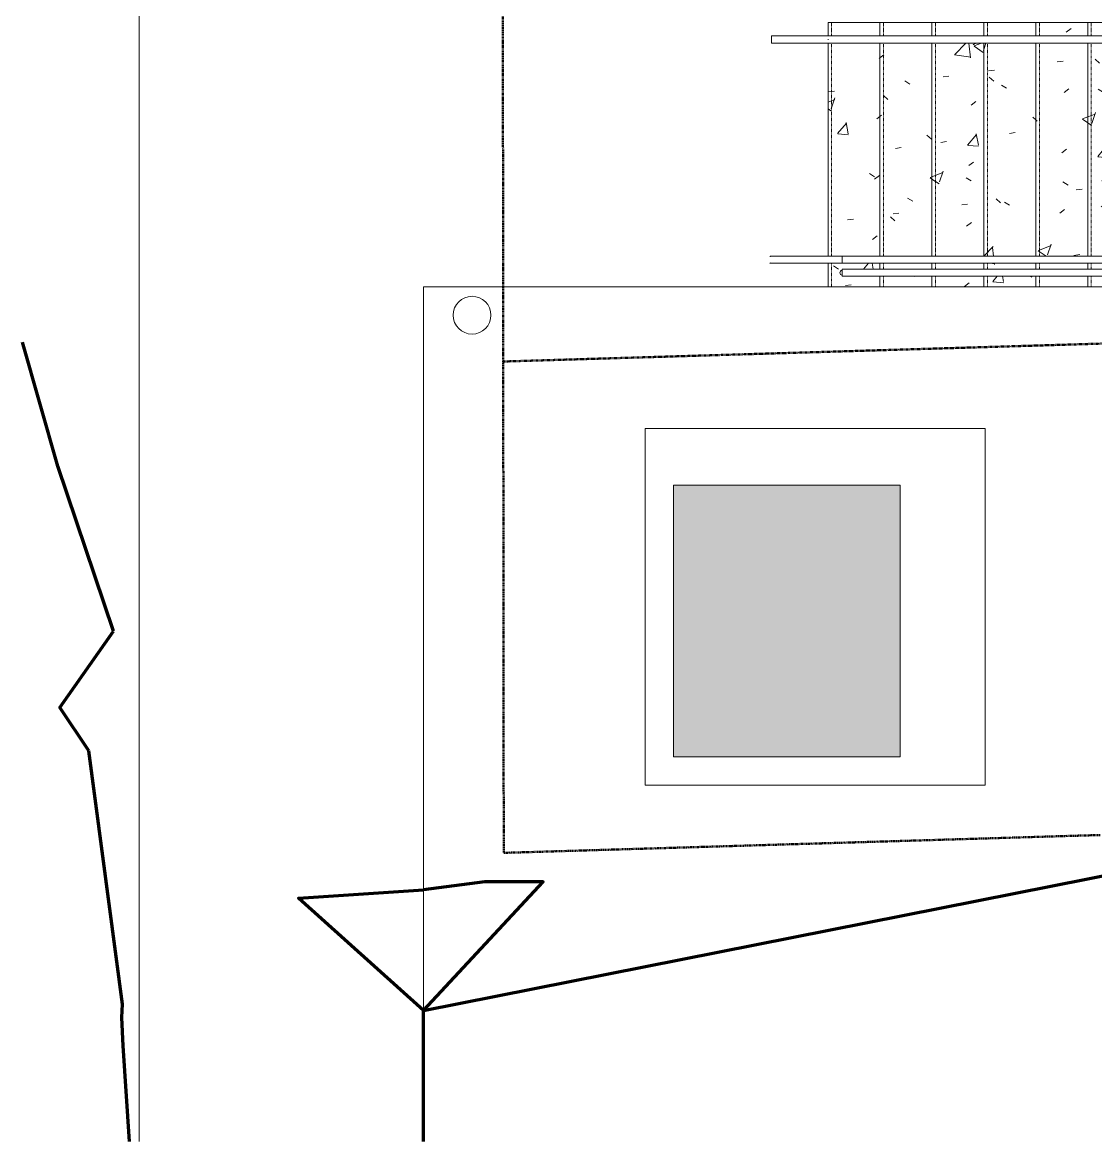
# Model space of a CAD drawing. Header units: inches. Extents: x -4235 to -464, y 9706 to 12425.
# Drawn here: x -4089 to -3861.6, y 9706.2 to 9943.2 of the extents above; entities that cross this region are included whole.
import ezdxf

# ---------------------------------------------------------------- set-up
doc = ezdxf.new("R2010")
doc.units = ezdxf.units.IN
doc.header["$MEASUREMENT"] = 0
for name, pattern in [('Dash 1_16_', [0.125, 0.0625, -0.0625]), ('Double Dash 3_8_', [1, 0.375, -0.125, 0.125, -0.125, 0.125, -0.125]), ('Overhead 1_16_', [0.101562, 0.0625, -0.039062])]:
    doc.linetypes.add(name, pattern=pattern)
for name, color, linetype, lineweight in [('0-1', 7, 'Continuous', 5), ('A-FLOR-4', 192, 'Continuous', 9), ('A-FLOR-HRAL', 11, 'Continuous', 9), ('C-PROP-LINE', 91, 'Double Dash 3_8_', 50), ('C-PROP-LINE-1', 91, 'Dash 1_16_', 50), ('C-TOPO', 7, 'Continuous', 9), ('C-TOPO-MAJR-1', 253, 'Continuous', 70), ('E-ELEC-EQPM', 71, 'Continuous', 9), ('E-ELEC-EQPM-1', 9, 'Continuous', 9), ('E-LITE-EQPM', 33, 'Continuous', 9), ('S-STRS', 31, 'Continuous', 9), ('S-STRS-6', 9, 'Continuous', 9), ('S-STRS-7', 31, 'Overhead 1_16_', 9)]:
    doc.layers.add(name, color=color, linetype=linetype, lineweight=lineweight)
pattern_1 = [(50, (0, 0), (27.5427, -2.40992), [2.88, -31.68]), (355, (0, 0), (-5.327844, 28.884266), [2.304, -25.344]), (100.451, (2.295, -0.2), (22.215316, 26.47393), [2.448, -26.924]), (46.184, (0, 7.68), (40.98187, -6.35642), [4.32, -47.52]), (96.636, (3.415, 7.15), (35.89075, 37.40619), [3.671, -40.386]), (351.184, (0, 7.68), (35.89097, 37.40622), [3.456, -38.016]), (21, (3.84, 5.76), (22.921036, -15.46073), [2.88, -31.68]), (326, (3.84, 5.76), (9.34353, 27.84574), [2.304, -25.344]), (71.451, (5.75, 4.472), (32.26477, 12.38442), [2.448, -26.924]), (37.5, (0, 0), (0.466855, 12.782707), [1.267, -23.77, 1.267, -24.461, -25.44]), (37.5, (0, 0), (0.466855, 12.782707), [-50.765, 1.267, -24.173]), (7.5, (0, 0), (10.10159, 15.14509), [1.267, -13.402, 1.267, -23.194, -9.696]), (7.5, (0, 0), (10.10159, 15.14509), [-39.13, 1.267, -8.429]), (327.5, (-8.563, 0), (20.499161, -0.86578), [1.267, -8.333, 1.267, -28.685, -39.744]), (327.5, (-8.563, 0), (20.499161, -0.86578), [-39.552, 1.267, -38.477]), (317.5, (-12.403, 0), (22.39478, 3.844288), [1.267, -11.213, 1.267, -18.624, -28.224]), (317.5, (-12.403, 0), (22.39478, 3.844288), [-32.371, 1.267, -26.957])]

# ---------------------------------------------------------------- blocks, each defined once
blk = doc.blocks.new('CTR  - Topography_rvt-1-BACKGROUND - 1ST FLOOR')
at = {"layer": 'C-TOPO'}
for p, q in [((-4064.23, 9932.52), (-4064.23, 10022.96)), ((-4064.23, 10022.96), (-4064.23, 9932.52)), ((-4064.23, 9932.52), (-4064.23, 9902.61)), ((-4064.23, 9932.52), (-4064.23, 9902.61)), ((-4064.23, 9902.61), (-4064.23, 9896.75)), ((-4064.23, 9902.61), (-4064.23, 9896.75)), ((-4064.23, 9890.14), (-4064.23, 9896.75)), ((-4064.23, 9890.14), (-4064.23, 9896.75)), ((-4064.23, 9881.18), (-4064.23, 9890.14)), ((-4064.23, 9881.18), (-4064.23, 9890.14)), ((-4003.99, 9880.67), (-4003.99, 9887.19)), ((-3997.9, 9887.19), (-4003.99, 9887.19)), ((-4003.99, 9887.19), (-3997.9, 9887.19)), ((-4003.99, 9887.19), (-4003.99, 9880.67)), ((-3991.92, 9887.19), (-3997.9, 9887.19)), ((-3991.92, 9887.19), (-3997.9, 9887.19)), ((-3943.72, 9887.19), (-3991.92, 9887.19)), ((-3991.92, 9887.19), (-3943.72, 9887.19)), ((-3918.32, 9887.19), (-3943.72, 9887.19)), ((-3918.32, 9887.19), (-3943.72, 9887.19)), ((-4064.23, 9881.18), (-4064.23, 9816.14)), ((-4064.23, 9881.18), (-4064.23, 9816.14)), ((-4003.99, 9846.69), (-4003.99, 9880.67)), ((-4003.99, 9880.67), (-4003.99, 9846.69)), ((-4003.99, 9846.69), (-4003.99, 9786.18)), ((-4003.99, 9846.69), (-4003.99, 9786.18)), ((-4064.23, 9816.14), (-4064.23, 9784.68)), ((-4064.23, 9816.14), (-4064.23, 9784.68)), ((-4003.99, 9774.19), (-4003.99, 9786.18)), ((-4003.99, 9774.19), (-4003.99, 9786.18)), ((-4064.23, 9729.31), (-4064.23, 9784.68)), ((-4064.23, 9784.68), (-4064.23, 9729.31)), ((-4003.99, 9740.55), (-4003.99, 9774.19)), ((-4003.99, 9774.19), (-4003.99, 9740.55)), ((-4003.99, 9733.99), (-4003.99, 9740.55)), ((-4003.99, 9740.55), (-4003.99, 9733.99)), ((-4003.99, 9706.2), (-4003.99, 9733.99)), ((-4003.99, 9706.2), (-4003.99, 9733.99)), ((-4064.23, 9729.31), (-4064.23, 9706.2)), ((-4064.23, 9706.2), (-4064.23, 9729.31))]:
    blk.add_line(p, q, dxfattribs=at)
at = {"layer": 'C-TOPO-MAJR-1'}
for p, q in [((-4067.78, 9735.32), (-4074.89, 9788.95)), ((-4003.99, 9733.99), (-3809.59, 9772.47))]:
    blk.add_line(p, q, dxfattribs=at)
at = {"layer": 'C-TOPO-MAJR-1', "flags": 128}
for points in [[(-4069.68, 9814.3), (-4081.43, 9849.19), (-4088.96, 9875.45)], [(-4074.89, 9788.95), (-4081.06, 9798.11), (-4069.68, 9814.3)], [(-4003.99, 9706.2), (-4003.99, 9733.99), (-4030.51, 9757.74), (-4003.99, 9759.51)], [(-4003.99, 9706.2), (-4003.99, 9733.99), (-3978.65, 9761.2), (-3990.98, 9761.2), (-4003.99, 9759.51)], [(-4066.28, 9706.2), (-4067.59, 9726.48), (-4067.9, 9732.45), (-4067.78, 9735.32)]]:
    blk.add_lwpolyline(points, dxfattribs=at)
blk = doc.blocks.new('Pathway_Cooper_McGraw-Edison _BSC-BRC_Round - Pathway_Cooper_McGraw-Edison _BSC-BRC_Round-2028611-BACKGROUND - 1ST FLOOR')
at = {"layer": 'E-LITE-EQPM'}
for start, end in [(360, 180), (180, 360)]:
    blk.add_arc((0, 0), 4, start, end, dxfattribs=at)
blk = doc.blocks.new('Railing - 1_-2854140-BACKGROUND - 1ST FLOOR')
at = {"layer": 'A-FLOR-HRAL'}
for p, q in [((2, 11), (2, 0)), ((3.5, 0), (3.5, 11))]:
    blk.add_line(p, q, dxfattribs=at)
at = {"layer": 'A-FLOR-HRAL', "flags": 128}
for points in [[(2, 15), (2, 15.03), (2, 15.06), (2.01, 15.09), (2.01, 15.12), (2.01, 15.15), (2.02, 15.18), (2.03, 15.21), (2.04, 15.24), (2.05, 15.26), (2.06, 15.29), (2.07, 15.32), (2.08, 15.35)], [(2, 15), (2, 15), (2, 14.99), (2, 14.97), (2, 14.95), (2, 14.92), (2, 14.89), (2, 14.84), (2, 14.8), (2, 14.74), (2, 14.68), (2, 14.62), (2, 14.55), (2, 14.47), (2, 14.39), (2, 14.3), (2, 14.21), (2, 14.11), (2, 14.01), (2, 13.9), (2, 13.79), (2, 13.67), (2, 13.55), (2, 13.42), (2, 13.29), (2, 13.16), (2, 13.02), (2, 12.89), (2, 12.74), (2, 12.6), (2, 12.45), (2, 12.3), (2, 12.15), (2, 11.99), (2, 11.84), (2, 11.68), (2, 11.52), (2, 11.36), (2, 11.2), (2, 11.04), (2, 11)], [(2, 14.53), (2, 14.6), (2, 14.67), (2, 14.73), (2, 14.78), (2, 14.83), (2, 14.87), (2, 14.91), (2, 14.94), (2, 14.97), (2, 14.98), (2, 14.99), (2, 15), (2, 15)], [(3.41, 15.35), (3.43, 15.33), (3.44, 15.3), (3.45, 15.27), (3.46, 15.24), (3.47, 15.22), (3.48, 15.19), (3.48, 15.16), (3.49, 15.13), (3.49, 15.1), (3.5, 15.07), (3.5, 15.04), (3.5, 15.01), (3.5, 15)], [(3.5, 11), (3.5, 11.16), (3.5, 11.32), (3.5, 11.48), (3.5, 11.64), (3.5, 11.79), (3.5, 11.95), (3.5, 12.11), (3.5, 12.26), (3.5, 12.41), (3.5, 12.56), (3.5, 12.7), (3.5, 12.85), (3.5, 12.99), (3.5, 13.12), (3.5, 13.26), (3.5, 13.39), (3.5, 13.52), (3.5, 13.64), (3.5, 13.76), (3.5, 13.87), (3.5, 13.98), (3.5, 14.08), (3.5, 14.18), (3.5, 14.28), (3.5, 14.37), (3.5, 14.45), (3.5, 14.53), (3.5, 14.6), (3.5, 14.67), (3.5, 14.73), (3.5, 14.78), (3.5, 14.83), (3.5, 14.87), (3.5, 14.91), (3.5, 14.94), (3.5, 14.97), (3.5, 14.98), (3.5, 14.99), (3.5, 15), (3.5, 15)], [(3.5, 15), (3.5, 15), (3.5, 14.99), (3.5, 14.97), (3.5, 14.95), (3.5, 14.92), (3.5, 14.89), (3.5, 14.84), (3.5, 14.8), (3.5, 14.74), (3.5, 14.68), (3.5, 14.62), (3.5, 14.55), (3.5, 14.47), (3.5, 14.39), (3.5, 14.3), (3.5, 14.21), (3.5, 14.11), (3.5, 14.01), (3.5, 13.9), (3.5, 13.79), (3.5, 13.67)], [(2, 11), (2, 11.16), (2, 11.32), (2, 11.48), (2, 11.64), (2, 11.79), (2, 11.95), (2, 12.11), (2, 12.26), (2, 12.41), (2, 12.56), (2, 12.7), (2, 12.85), (2, 12.94)], [(3.5, 13.67), (3.5, 13.55), (3.5, 13.42), (3.5, 13.29), (3.5, 13.16), (3.5, 13.02), (3.5, 12.89), (3.5, 12.74), (3.5, 12.6), (3.5, 12.45), (3.5, 12.3), (3.5, 12.15), (3.5, 11.99), (3.5, 11.84), (3.5, 11.68), (3.5, 11.52), (3.5, 11.36), (3.5, 11.2), (3.5, 11.04)]]:
    blk.add_lwpolyline(points, dxfattribs=at)
at = {"layer": 'A-FLOR-HRAL'}
blk.add_arc((0, 0), 0.5, 360, 180, dxfattribs=at)
blk = doc.blocks.new('Railing - 1_-2854104-BACKGROUND - 1ST FLOOR')
at = {"layer": 'A-FLOR-HRAL'}
for p, q in [((2, 0), (2, -11)), ((2, 0), (2.75, 0)), ((2.75, 0), (3.5, 0)), ((3.5, -11), (3.5, 0))]:
    blk.add_line(p, q, dxfattribs=at)
at = {"layer": 'A-FLOR-HRAL', "flags": 128}
for points in [[(2, -11), (2, -11.16), (2, -11.32), (2, -11.48), (2, -11.64), (2, -11.79), (2, -11.95), (2, -12.11), (2, -12.26), (2, -12.41), (2, -12.56), (2, -12.7), (2, -12.85), (2, -12.99), (2, -13.12), (2, -13.26), (2, -13.39), (2, -13.52), (2, -13.64), (2, -13.76), (2, -13.87), (2, -13.98), (2, -14.08), (2, -14.18), (2, -14.28), (2, -14.37), (2, -14.45), (2, -14.53), (2, -14.6), (2, -14.67), (2, -14.73), (2, -14.78), (2, -14.83), (2, -14.87), (2, -14.91), (2, -14.94), (2, -14.97), (2, -14.98), (2, -14.99), (2, -15), (2, -15)], [(2, -12.94), (2, -12.89), (2, -12.74), (2, -12.6), (2, -12.45), (2, -12.3), (2, -12.15), (2, -11.99), (2, -11.84), (2, -11.68), (2, -11.52), (2, -11.36), (2, -11.2), (2, -11.04)], [(3.5, -11), (3.5, -11.16), (3.5, -11.32), (3.5, -11.48), (3.5, -11.64), (3.5, -11.79), (3.5, -11.95), (3.5, -12.11), (3.5, -12.26), (3.5, -12.41), (3.5, -12.56), (3.5, -12.7), (3.5, -12.85), (3.5, -12.99), (3.5, -13.12), (3.5, -13.26), (3.5, -13.39), (3.5, -13.52), (3.5, -13.64), (3.5, -13.76), (3.5, -13.87), (3.5, -13.98), (3.5, -14.08), (3.5, -14.18), (3.5, -14.28), (3.5, -14.37), (3.5, -14.45), (3.5, -14.53), (3.5, -14.6), (3.5, -14.67), (3.5, -14.73), (3.5, -14.78), (3.5, -14.83), (3.5, -14.87), (3.5, -14.91), (3.5, -14.94), (3.5, -14.97), (3.5, -14.98), (3.5, -14.99), (3.5, -15), (3.5, -15)], [(3.5, -15), (3.5, -15), (3.5, -14.99), (3.5, -14.97), (3.5, -14.95), (3.5, -14.92), (3.5, -14.89), (3.5, -14.84), (3.5, -14.8), (3.5, -14.74), (3.5, -14.68), (3.5, -14.62), (3.5, -14.55), (3.5, -14.47), (3.5, -14.39), (3.5, -14.3), (3.5, -14.21), (3.5, -14.11), (3.5, -14.01), (3.5, -13.9), (3.5, -13.79), (3.5, -13.67), (3.5, -13.55), (3.5, -13.42), (3.5, -13.29), (3.5, -13.16), (3.5, -13.02), (3.5, -12.89), (3.5, -12.74), (3.5, -12.6), (3.5, -12.45), (3.5, -12.3), (3.5, -12.15), (3.5, -11.99), (3.5, -11.84), (3.5, -11.68), (3.5, -11.52), (3.5, -11.36), (3.5, -11.2), (3.5, -11.04), (3.5, -11)], [(2, -15), (2, -15), (2, -14.99), (2, -14.97), (2, -14.95), (2, -14.92), (2, -14.89), (2, -14.84), (2, -14.8), (2, -14.74), (2, -14.68), (2, -14.62), (2, -14.55), (2, -14.5)], [(2.07, -15.33), (2.06, -15.3), (2.05, -15.27), (2.04, -15.24), (2.03, -15.22), (2.02, -15.19), (2.02, -15.16), (2.01, -15.13), (2.01, -15.1), (2, -15.07), (2, -15.04), (2, -15.01), (2, -15)], [(3.5, -15), (3.5, -15.03), (3.5, -15.06), (3.49, -15.09), (3.49, -15.12), (3.49, -15.15), (3.48, -15.18), (3.47, -15.21), (3.46, -15.24), (3.45, -15.26), (3.44, -15.29), (3.43, -15.32), (3.42, -15.35)]]:
    blk.add_lwpolyline(points, dxfattribs=at)
at = {"layer": 'A-FLOR-HRAL'}
blk.add_arc((0, 0), 0.5, 180, 360, dxfattribs=at)
blk = doc.blocks.new('Railing - Railing-2829184-BACKGROUND - 1ST FLOOR')
at = {"layer": 'A-FLOR-HRAL'}
for p, q in [((-3822.32, 9893.69), (-3915.32, 9893.69)), ((-3822.32, 9892.19), (-3915.32, 9892.19)), ((-3822.32, 9893.69), (-3822.32, 9892.19)), ((-3915.32, 9889.44), (-3915.32, 9890.94)), ((-3822.32, 9890.94), (-3915.32, 9890.94)), ((-3822.32, 9890.94), (-3822.32, 9889.44)), ((-3822.32, 9889.44), (-3915.32, 9889.44))]:
    blk.add_line(p, q, dxfattribs=at)
at = {"extrusion": (0, 0, -1), "zscale": -1, "rotation": 90.00000000000061}
for name, p in [('Railing - 1_-2854104-BACKGROUND - 1ST FLOOR', (3915.32, 9890.19)), ('Railing - 1_-2854140-BACKGROUND - 1ST FLOOR', (3822.32, 9890.19))]:
    blk.add_blockref(name, p, dxfattribs=at)
blk = doc.blocks.new('Top Rail Type - Top Rail_Internal_-2831824-BACKGROUND - 1ST FLOOR')
at = {"layer": 'A-FLOR-HRAL'}
for p, q in [((-3918.3, 9940.31), (-3930.32, 9940.31)), ((-3930.32, 9939.47), (-3930.32, 9939.66)), ((-3819.11, 9940.31), (-3918.11, 9940.31)), ((-3807.32, 9940.31), (-3819.11, 9940.31)), ((-3807.32, 9939.66), (-3807.32, 9939.47)), ((-3930.32, 9938.81), (-3918.3, 9938.81)), ((-3918.11, 9938.81), (-3819.11, 9938.81)), ((-3819.11, 9938.81), (-3807.32, 9938.81))]:
    blk.add_line(p, q, dxfattribs=at)
for points in [[(-3918.32, 9939.49), (-3918.32, 9939.51), (-3918.32, 9939.56), (-3918.32, 9939.62), (-3918.32, 9939.64)], [(-3819.32, 9939.49), (-3819.32, 9939.51), (-3819.32, 9939.56), (-3819.32, 9939.62), (-3819.32, 9939.64)]]:
    blk.add_open_spline(points, degree=3, dxfattribs=at)
blk = doc.blocks.new('Top Rail Type - Top Rail_Internal_-V177-BACKGROUND - 1ST FLOOR')
at = {"layer": 'A-FLOR-HRAL'}
for p, q in [((-3930.32, 9940.31), (-3930.32, 9938.81)), ((-3930.32, 9940.31), (-3918.32, 9940.31)), ((-3918.32, 9940.31), (-3819.32, 9940.31)), ((-3819.32, 9940.31), (-3807.32, 9940.31)), ((-3807.32, 9940.31), (-3807.32, 9938.81)), ((-3930.32, 9938.81), (-3918.32, 9938.81)), ((-3918.32, 9938.81), (-3819.32, 9938.81)), ((-3819.32, 9938.81), (-3807.32, 9938.81))]:
    blk.add_line(p, q, dxfattribs=at)
blk = doc.blocks.new('261200 - Medium-Voltage Transformers - Generic - large-2843574-BACKGROUND - 1ST FLOOR')
at = {"layer": 'E-ELEC-EQPM-1'}
blk.add_hatch(color=256, dxfattribs=at).paths.add_polyline_path([(24, -28.75), (24, 28.75), (-24, 28.75), (-24, -28.75)], flags=0)
at = {"layer": 'E-ELEC-EQPM'}
for p, q in [((-24, 28.75), (24, 28.75)), ((-24, 28.75), (-24, -28.75)), ((24, -28.75), (24, 28.75)), ((24, -28.75), (-24, -28.75))]:
    blk.add_line(p, q, dxfattribs=at)
blk = doc.blocks.new('Family - ___-1878357-BACKGROUND - 1ST FLOOR')
at = {"layer": 'C-PROP-LINE'}
for p, q in [((-3987.23, 9980.19), (-3987.01, 9767.34)), ((-3987.01, 9767.34), (-3860.72, 9771.12))]:
    blk.add_line(p, q, dxfattribs=at)
blk = doc.blocks.new('Family - ___-2855424-BACKGROUND - 1ST FLOOR')
at = {"layer": 'C-PROP-LINE-1'}
blk.add_line((-3987.11, 9871.38), (-600.6, 9972.76), dxfattribs=at)

msp = doc.modelspace()

# ---------------------------------------------------------------- hatches: boundary and pattern name
at = {"layer": 'S-STRS-6'}
h = msp.add_hatch(dxfattribs=at)
h.set_pattern_fill('FP_11', color=256, style=0, pattern_type=2)
h.set_pattern_definition(pattern_1)
h.paths.add_polyline_path([(-3915.32, 9887.19), (-3907.32, 9887.19), (-3907.32, 9889.44), (-3915.32, 9889.44), (-3915.32, 9889.69), (-3915.54, 9889.74), (-3915.71, 9889.88), (-3915.81, 9890.08), (-3915.81, 9890.3), (-3915.71, 9890.5), (-3915.54, 9890.64), (-3915.32, 9890.69), (-3915.32, 9890.94), (-3907.32, 9890.94), (-3907.32, 9892.19), (-3918.32, 9892.19), (-3918.32, 9887.19)], flags=0)
h.paths.add_polyline_path([(-3915.82, 9893.69), (-3907.32, 9893.71), (-3907.32, 9938.81), (-3918.32, 9938.81), (-3918.32, 9893.69)], flags=0)
h.paths.add_polyline_path([(-3907.32, 9940.31), (-3907.32, 9943.19), (-3918.32, 9943.19), (-3918.32, 9940.31), (-3918.11, 9940.31)], flags=0)
h = msp.add_hatch(dxfattribs=at)
h.set_pattern_fill('FP_17', color=256, style=0, pattern_type=2)
h.set_pattern_definition(pattern_1)
h.paths.add_polyline_path([(-3907.32, 9887.19), (-3896.32, 9887.19), (-3896.32, 9889.44), (-3907.32, 9889.44)], flags=0)
h.paths.add_polyline_path([(-3907.32, 9890.94), (-3896.32, 9890.94), (-3896.32, 9892.19), (-3907.32, 9892.19)], flags=0)
h.paths.add_polyline_path([(-3896.32, 9893.69), (-3896.32, 9938.81), (-3907.32, 9938.81), (-3907.32, 9893.69)], flags=0)
h.paths.add_polyline_path([(-3907.32, 9940.31), (-3896.32, 9940.31), (-3896.32, 9943.19), (-3907.32, 9943.19)], flags=0)
h = msp.add_hatch(dxfattribs=at)
h.set_pattern_fill('FP_17', color=256, style=0, pattern_type=2)
h.set_pattern_definition(pattern_1)
h.paths.add_polyline_path([(-3896.32, 9887.19), (-3885.32, 9887.19), (-3885.32, 9889.44), (-3896.32, 9889.44)], flags=0)
h.paths.add_polyline_path([(-3892.74, 9890.94), (-3885.32, 9890.94), (-3885.32, 9892.19), (-3896.32, 9892.19), (-3896.32, 9890.94)], flags=0)
h.paths.add_polyline_path([(-3896.32, 9893.69), (-3885.32, 9893.69), (-3885.32, 9938.81), (-3896.32, 9938.81), (-3896.32, 9913.9)], flags=0)
h.paths.add_polyline_path([(-3896.32, 9940.31), (-3885.32, 9940.31), (-3885.32, 9943.19), (-3896.32, 9943.19)], flags=0)
h = msp.add_hatch(dxfattribs=at)
h.set_pattern_fill('FP_11', color=256, style=0, pattern_type=2)
h.set_pattern_definition(pattern_1)
h.paths.add_polyline_path([(-3885.32, 9887.19), (-3874.32, 9887.19), (-3874.32, 9889.44), (-3885.32, 9889.44)], flags=0)
h.paths.add_polyline_path([(-3885.32, 9890.94), (-3874.32, 9890.94), (-3874.32, 9892.19), (-3885.32, 9892.19)], flags=0)
h.paths.add_polyline_path([(-3885.32, 9893.69), (-3874.32, 9893.69), (-3874.32, 9938.81), (-3885.32, 9938.81), (-3885.32, 9913.9)], flags=0)
h.paths.add_polyline_path([(-3885.32, 9940.31), (-3874.32, 9940.31), (-3874.32, 9943.19), (-3885.32, 9943.19)], flags=0)
h = msp.add_hatch(dxfattribs=at)
h.set_pattern_fill('FP_11', color=256, style=0, pattern_type=2)
h.set_pattern_definition(pattern_1)
h.paths.add_polyline_path([(-3863.32, 9887.19), (-3863.32, 9889.44), (-3874.32, 9889.44), (-3874.32, 9887.19), (-3864.71, 9887.19)], flags=0)
h.paths.add_polyline_path([(-3863.32, 9890.94), (-3863.32, 9892.19), (-3874.32, 9892.19), (-3874.32, 9890.94), (-3864.71, 9890.94)], flags=0)
h.paths.add_polyline_path([(-3864.71, 9893.69), (-3863.32, 9893.69), (-3863.32, 9938.81), (-3874.32, 9938.81), (-3874.32, 9893.69)], flags=0)
h.paths.add_polyline_path([(-3863.32, 9940.31), (-3863.32, 9943.19), (-3874.32, 9943.19), (-3874.32, 9940.31), (-3864.71, 9940.31)], flags=0)
h = msp.add_hatch(dxfattribs=at)
h.set_pattern_fill('FP_11', color=256, style=0, pattern_type=2)
h.set_pattern_definition(pattern_1)
h.paths.add_polyline_path([(-3863.32, 9887.19), (-3852.32, 9887.19), (-3852.32, 9889.44), (-3863.32, 9889.44)], flags=0)
h.paths.add_polyline_path([(-3852.32, 9890.94), (-3852.32, 9892.19), (-3863.32, 9892.19), (-3863.32, 9890.94)], flags=0)
h.paths.add_polyline_path([(-3852.32, 9893.69), (-3852.32, 9938.81), (-3863.32, 9938.81), (-3863.32, 9893.69)], flags=0)
h.paths.add_polyline_path([(-3863.32, 9940.31), (-3852.32, 9940.31), (-3852.32, 9943.19), (-3863.32, 9943.19)], flags=0)

# ---------------------------------------------------------------- linework, layer by layer
at = {"layer": 'A-FLOR-4'}
for p, q in [((-3885.07, 9857.19), (-3957.07, 9857.19)), ((-3957.07, 9857.19), (-3957.07, 9781.69)), ((-3885.07, 9781.69), (-3885.07, 9857.19)), ((-3957.07, 9781.69), (-3885.07, 9781.69))]:
    msp.add_line(p, q, dxfattribs=at)
at = {"layer": 'S-STRS'}
for p, q in [((-3918.32, 9943.19), (-3918.32, 9940.31)), ((-3918.32, 9943.19), (-3907.32, 9943.19)), ((-3907.32, 9943.19), (-3896.32, 9943.19)), ((-3907.32, 9943.19), (-3907.32, 9940.31)), ((-3896.32, 9943.19), (-3885.32, 9943.19)), ((-3896.32, 9943.19), (-3896.32, 9940.31)), ((-3885.32, 9943.19), (-3874.32, 9943.19)), ((-3885.32, 9943.19), (-3885.32, 9940.31)), ((-3874.32, 9943.19), (-3863.32, 9943.19)), ((-3874.32, 9943.19), (-3874.32, 9940.31)), ((-3863.32, 9943.19), (-3852.32, 9943.19)), ((-3863.32, 9943.19), (-3863.32, 9940.31)), ((-3918.32, 9938.81), (-3918.32, 9893.68)), ((-3907.32, 9938.81), (-3907.32, 9893.69)), ((-3896.32, 9938.81), (-3896.32, 9893.69)), ((-3885.32, 9938.81), (-3885.32, 9893.69)), ((-3874.32, 9938.81), (-3874.32, 9893.69)), ((-3863.32, 9938.81), (-3863.32, 9893.69)), ((-3918.32, 9892.19), (-3918.32, 9887.19)), ((-3907.32, 9892.19), (-3907.32, 9890.94)), ((-3896.32, 9892.19), (-3896.32, 9890.94)), ((-3885.32, 9892.19), (-3885.32, 9890.94)), ((-3874.32, 9892.19), (-3874.32, 9890.94)), ((-3863.32, 9892.19), (-3863.32, 9890.94)), ((-3907.32, 9889.44), (-3907.32, 9887.19)), ((-3896.32, 9889.44), (-3896.32, 9887.19)), ((-3885.32, 9889.44), (-3885.32, 9887.19)), ((-3874.32, 9889.44), (-3874.32, 9887.19)), ((-3863.32, 9889.44), (-3863.32, 9887.19)), ((-3918.32, 9887.19), (-3907.32, 9887.19)), ((-3907.32, 9887.19), (-3896.32, 9887.19)), ((-3896.32, 9887.19), (-3885.32, 9887.19)), ((-3885.32, 9887.19), (-3874.32, 9887.19)), ((-3874.32, 9887.19), (-3863.32, 9887.19)), ((-3863.32, 9887.19), (-3852.32, 9887.19))]:
    msp.add_line(p, q, dxfattribs=at)
at = {"layer": 'S-STRS-7'}
for p, q in [((-3917.57, 9943.19), (-3917.57, 9940.31)), ((-3906.57, 9943.19), (-3906.57, 9940.31)), ((-3895.57, 9943.19), (-3895.57, 9940.31)), ((-3884.57, 9943.19), (-3884.57, 9940.31)), ((-3873.57, 9943.19), (-3873.57, 9940.31)), ((-3862.57, 9943.19), (-3862.57, 9940.31)), ((-3917.57, 9938.81), (-3917.57, 9893.69)), ((-3906.57, 9938.81), (-3906.57, 9893.69)), ((-3895.57, 9938.81), (-3895.57, 9893.69)), ((-3884.57, 9938.81), (-3884.57, 9893.69)), ((-3873.57, 9938.81), (-3873.57, 9893.69)), ((-3862.57, 9938.81), (-3862.57, 9893.69)), ((-3917.57, 9892.19), (-3917.57, 9887.19)), ((-3906.57, 9892.19), (-3906.57, 9890.94)), ((-3895.57, 9892.19), (-3895.57, 9890.94)), ((-3884.57, 9892.19), (-3884.57, 9890.94)), ((-3873.57, 9892.19), (-3873.57, 9890.94)), ((-3862.57, 9892.19), (-3862.57, 9890.94)), ((-3906.57, 9889.44), (-3906.57, 9887.19)), ((-3895.57, 9889.44), (-3895.57, 9887.19)), ((-3884.57, 9889.44), (-3884.57, 9887.19)), ((-3873.57, 9889.44), (-3873.57, 9887.19)), ((-3862.57, 9889.44), (-3862.57, 9887.19))]:
    msp.add_line(p, q, dxfattribs=at)

# ---------------------------------------------------------------- block references
at = {"layer": '0-1'}
msp.add_blockref('CTR  - Topography_rvt-1-BACKGROUND - 1ST FLOOR', (0, 0), dxfattribs=at)
at = {"layer": 'A-FLOR-HRAL'}
for name in ['Top Rail Type - Top Rail_Internal_-2831824-BACKGROUND - 1ST FLOOR', 'Top Rail Type - Top Rail_Internal_-V177-BACKGROUND - 1ST FLOOR', 'Railing - Railing-2829184-BACKGROUND - 1ST FLOOR']:
    msp.add_blockref(name, (0, 0), dxfattribs=at)
at = {"layer": 'C-PROP-LINE'}
msp.add_blockref('Family - ___-1878357-BACKGROUND - 1ST FLOOR', (0, 0), dxfattribs=at)
at = {"layer": 'C-PROP-LINE-1'}
msp.add_blockref('Family - ___-2855424-BACKGROUND - 1ST FLOOR', (0, 0), dxfattribs=at)
at = {"layer": 'E-ELEC-EQPM'}
msp.add_blockref('261200 - Medium-Voltage Transformers - Generic - large-2843574-BACKGROUND - 1ST FLOOR', (-3927.07, 9816.44), dxfattribs=at)
at = {"layer": 'E-LITE-EQPM'}
msp.add_blockref('Pathway_Cooper_McGraw-Edison _BSC-BRC_Round - Pathway_Cooper_McGraw-Edison _BSC-BRC_Round-2028611-BACKGROUND - 1ST FLOOR', (-3993.72, 9881.19), dxfattribs=at)

doc.saveas('drawing.dxf')
